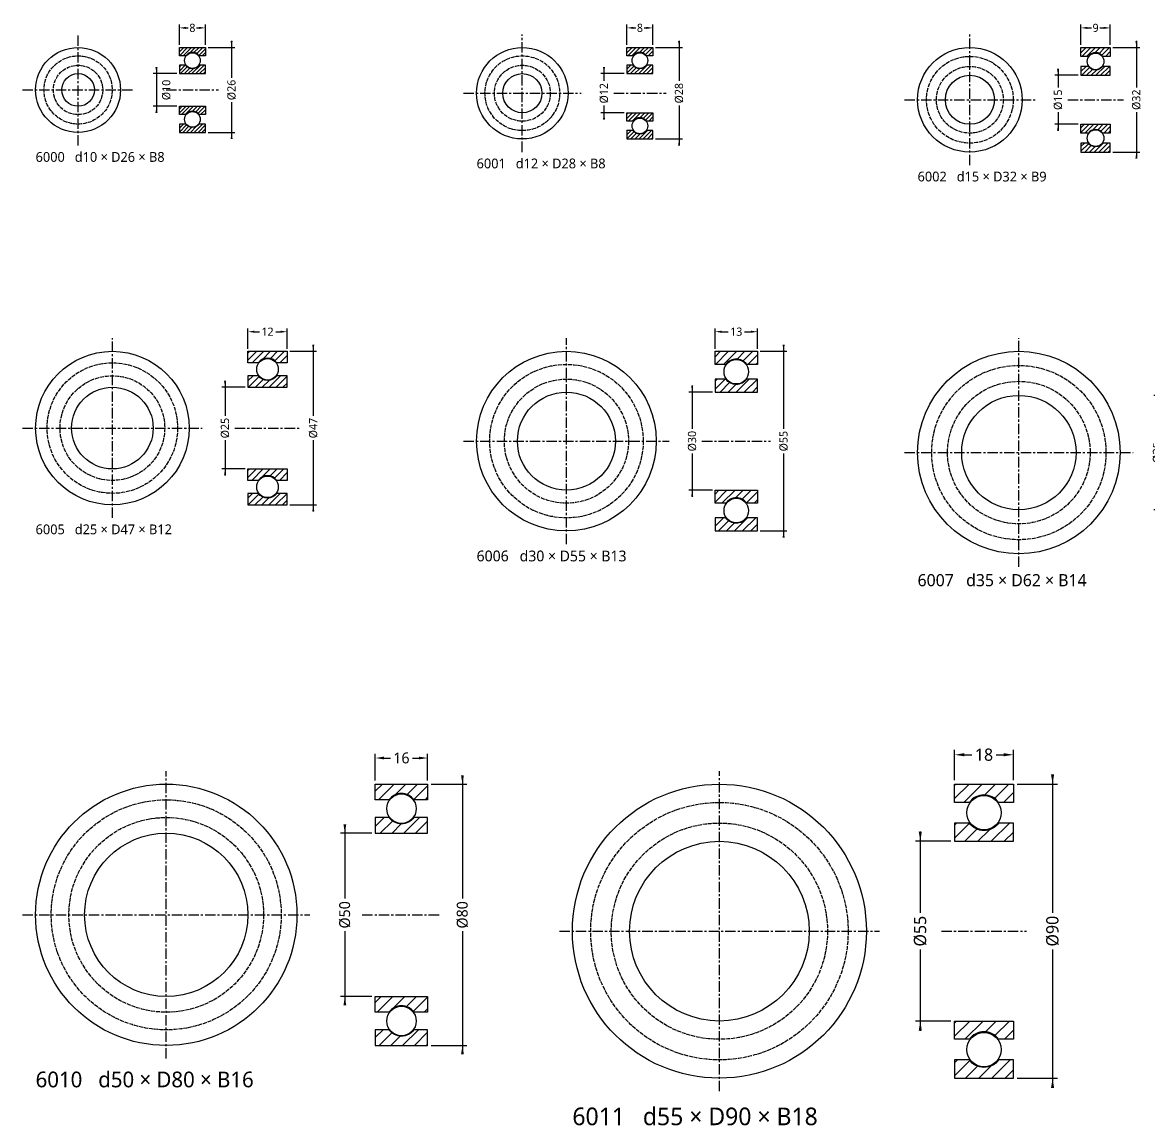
# Model space of a CAD drawing. Header units: millimetres. Extents: x -4 to 1234, y -1137 to 2.
# Drawn here: x -4 to 341, y -336 to 1.6 of the extents above; entities that cross this region are included whole.
import ezdxf

# ---------------------------------------------------------------- set-up
doc = ezdxf.new("R2010")
doc.units = ezdxf.units.MM
doc.linetypes.add('CENTER', pattern=[5.08, 3.175, -0.635, 0.635, -0.635])
doc.linetypes.add('DASHED', pattern=[1.524, 1.27, -0.254])
for name, color, linetype in [('문자', 7, 'CONTINUOUS'), ('숨은선', 3, 'DASHED'), ('외형선', 7, 'CONTINUOUS'), ('중심선', 1, 'CENTER'), ('치수', 4, 'CONTINUOUS'), ('해칭', 8, 'CONTINUOUS')]:
    doc.layers.add(name, color=color, linetype=linetype)
doc.styles.add('CH_KOR', font='malgun.ttf')
doc.dimstyles.new('CH_DIM', dxfattribs={"dimtxt": 2.5, "dimasz": 2, "dimexe": 1, "dimexo": 0.8, "dimgap": 0.8, "dimtad": 1, "dimdec": 0, "dimtxsty": 'CH_KOR', "dimcen": 2.5, "dimclrd": 4, "dimclre": 4, "dimclrt": 4, "dimazin": 3, "dimtfac": 1, "dimtmove": 0, "dimatfit": 3})

# ---------------------------------------------------------------- blocks, each defined once
blk = doc.blocks.new('_CLOSEDFILLED')
at = {"color": 0, "linetype": 'BYBLOCK'}
blk.add_solid([(-1, 0.16), (0, 0), (-1, -0.16)], dxfattribs=at)
blk = doc.blocks.new('*D1')
at = {"color": 4}
for p, q in [((47, 15), (47, 3.75)), ((39.8, 13), (48, 13)), ((47, -3.75), (47, -15)), ((39.8, -13), (48, -13))]:
    blk.add_line(p, q, dxfattribs=at)
at = {"layer": 'Defpoints'}
for p in [(39, 13), (47, 13), (39, -13)]:
    blk.add_point(p, dxfattribs=at)
at = {"layer": '치수', "color": 4, "xscale": 2, "yscale": 2}
for p, rotation in [((47, 13), 270), ((47, -13), 90)]:
    blk.add_blockref('_CLOSEDFILLED', p, dxfattribs=dict(at, rotation=rotation))
at = {"layer": '치수', "color": 4, "insert": (47, 0), "char_height": 2.5, "attachment_point": 5, "rotation": 90, "style": 'CH_KOR'}
blk.add_mtext('Ø26', dxfattribs=at)
blk = doc.blocks.new('*D2')
at = {"color": 4}
for p, q in [((24, 7), (24, -7)), ((30.2, 5), (23, 5)), ((30.2, -5), (23, -5))]:
    blk.add_line(p, q, dxfattribs=at)
at = {"layer": 'Defpoints'}
for p in [(24, 5), (31, 5), (31, -5)]:
    blk.add_point(p, dxfattribs=at)
at = {"layer": '치수', "color": 4, "xscale": 2, "yscale": 2}
for p, rotation in [((24, 5), 270), ((24, -5), 90)]:
    blk.add_blockref('_CLOSEDFILLED', p, dxfattribs=dict(at, rotation=rotation))
at = {"layer": '치수', "color": 4, "insert": (27.05, 0), "char_height": 2.5, "attachment_point": 5, "rotation": 90, "style": 'CH_KOR'}
blk.add_mtext('Ø10', dxfattribs=at)
blk = doc.blocks.new('*D3')
at = {"color": 4}
for p, q in [((31, 13.8), (31, 20)), ((33, 19), (33.75, 19)), ((36.25, 19), (37, 19)), ((39, 13.8), (39, 20))]:
    blk.add_line(p, q, dxfattribs=at)
at = {"layer": 'Defpoints'}
for p in [(31, 19), (31, 13), (39, 13)]:
    blk.add_point(p, dxfattribs=at)
at = {"layer": '치수', "color": 4, "xscale": 2, "yscale": 2, "rotation": 180}
blk.add_blockref('_CLOSEDFILLED', (31, 19), dxfattribs=at)
at = {"layer": '치수', "color": 4, "xscale": 2, "yscale": 2}
blk.add_blockref('_CLOSEDFILLED', (39, 19), dxfattribs=at)
at = {"layer": '치수', "color": 4, "insert": (35, 19), "char_height": 2.5, "attachment_point": 5, "style": 'CH_KOR'}
blk.add_mtext('8', dxfattribs=at)
blk = doc.blocks.new('*D4')
at = {"color": 4}
for p, q in [((40.8, 14), (49, 14)), ((48, 16), (48, 3.75)), ((48, -3.75), (48, -16)), ((40.8, -14), (49, -14))]:
    blk.add_line(p, q, dxfattribs=at)
at = {"layer": 'Defpoints'}
for p in [(40, 14), (48, 14), (40, -14)]:
    blk.add_point(p, dxfattribs=at)
at = {"layer": '치수', "color": 4, "xscale": 2, "yscale": 2}
for p, rotation in [((48, 14), 270), ((48, -14), 90)]:
    blk.add_blockref('_CLOSEDFILLED', p, dxfattribs=dict(at, rotation=rotation))
at = {"layer": '치수', "color": 4, "insert": (48, 0), "char_height": 2.5, "attachment_point": 5, "rotation": 90, "style": 'CH_KOR'}
blk.add_mtext('Ø28', dxfattribs=at)
blk = doc.blocks.new('*D5')
at = {"color": 4}
for p, q in [((25, 8), (25, 3.75)), ((31.2, 6), (24, 6)), ((31.2, -6), (24, -6)), ((25, -3.75), (25, -8))]:
    blk.add_line(p, q, dxfattribs=at)
at = {"layer": 'Defpoints'}
for p in [(25, 6), (32, 6), (32, -6)]:
    blk.add_point(p, dxfattribs=at)
at = {"layer": '치수', "color": 4, "xscale": 2, "yscale": 2}
for p, rotation in [((25, 6), 270), ((25, -6), 90)]:
    blk.add_blockref('_CLOSEDFILLED', p, dxfattribs=dict(at, rotation=rotation))
at = {"layer": '치수', "color": 4, "insert": (25, 0), "char_height": 2.5, "attachment_point": 5, "rotation": 90, "style": 'CH_KOR'}
blk.add_mtext('Ø12', dxfattribs=at)
blk = doc.blocks.new('*D6')
at = {"color": 4}
for p, q in [((32, 14.8), (32, 21)), ((40, 14.8), (40, 21)), ((34, 20), (34.75, 20)), ((37.25, 20), (38, 20))]:
    blk.add_line(p, q, dxfattribs=at)
at = {"layer": 'Defpoints'}
for p in [(32, 20), (32, 14), (40, 14)]:
    blk.add_point(p, dxfattribs=at)
at = {"layer": '치수', "color": 4, "xscale": 2, "yscale": 2, "rotation": 180}
blk.add_blockref('_CLOSEDFILLED', (32, 20), dxfattribs=at)
at = {"layer": '치수', "color": 4, "xscale": 2, "yscale": 2}
blk.add_blockref('_CLOSEDFILLED', (40, 20), dxfattribs=at)
at = {"layer": '치수', "color": 4, "insert": (36, 20), "char_height": 2.5, "attachment_point": 5, "style": 'CH_KOR'}
blk.add_mtext('8', dxfattribs=at)
blk = doc.blocks.new('*D7')
at = {"color": 4}
for p, q in [((51, 18), (51, 3.75)), ((43.8, 16), (52, 16)), ((51, -3.75), (51, -18)), ((43.8, -16), (52, -16))]:
    blk.add_line(p, q, dxfattribs=at)
at = {"layer": 'Defpoints'}
for p in [(43, 16), (51, 16), (43, -16)]:
    blk.add_point(p, dxfattribs=at)
at = {"layer": '치수', "color": 4, "xscale": 2, "yscale": 2}
for p, rotation in [((51, 16), 270), ((51, -16), 90)]:
    blk.add_blockref('_CLOSEDFILLED', p, dxfattribs=dict(at, rotation=rotation))
at = {"layer": '치수', "color": 4, "insert": (51, 0), "char_height": 2.5, "attachment_point": 5, "rotation": 90, "style": 'CH_KOR'}
blk.add_mtext('Ø32', dxfattribs=at)
blk = doc.blocks.new('*D8')
at = {"color": 4}
for p, q in [((33.2, 7.5), (26, 7.5)), ((27, 9.5), (27, 3.75)), ((27, -3.75), (27, -9.5)), ((33.2, -7.5), (26, -7.5))]:
    blk.add_line(p, q, dxfattribs=at)
at = {"layer": 'Defpoints'}
for p in [(27, 7.5), (34, 7.5), (34, -7.5)]:
    blk.add_point(p, dxfattribs=at)
at = {"layer": '치수', "color": 4, "xscale": 2, "yscale": 2}
for p, rotation in [((27, 7.5), 270), ((27, -7.5), 90)]:
    blk.add_blockref('_CLOSEDFILLED', p, dxfattribs=dict(at, rotation=rotation))
at = {"layer": '치수', "color": 4, "insert": (27, 0), "char_height": 2.5, "attachment_point": 5, "rotation": 90, "style": 'CH_KOR'}
blk.add_mtext('Ø15', dxfattribs=at)
blk = doc.blocks.new('*D9')
at = {"color": 4}
for p, q in [((34, 16.8), (34, 23)), ((36, 22), (37.25, 22)), ((39.75, 22), (41, 22)), ((43, 16.8), (43, 23))]:
    blk.add_line(p, q, dxfattribs=at)
at = {"layer": 'Defpoints'}
for p in [(34, 22), (34, 16), (43, 16)]:
    blk.add_point(p, dxfattribs=at)
at = {"layer": '치수', "color": 4, "xscale": 2, "yscale": 2, "rotation": 180}
blk.add_blockref('_CLOSEDFILLED', (34, 22), dxfattribs=at)
at = {"layer": '치수', "color": 4, "xscale": 2, "yscale": 2}
blk.add_blockref('_CLOSEDFILLED', (43, 22), dxfattribs=at)
at = {"layer": '치수', "color": 4, "insert": (38.5, 22), "char_height": 2.5, "attachment_point": 5, "style": 'CH_KOR'}
blk.add_mtext('9', dxfattribs=at)
blk = doc.blocks.new('*D16')
at = {"color": 4}
for p, q in [((61.5, 25.5), (61.5, 3.75)), ((54.3, 23.5), (62.5, 23.5)), ((61.5, -3.75), (61.5, -25.5)), ((54.3, -23.5), (62.5, -23.5))]:
    blk.add_line(p, q, dxfattribs=at)
at = {"layer": 'Defpoints'}
for p in [(53.5, 23.5), (61.5, 23.5), (53.5, -23.5)]:
    blk.add_point(p, dxfattribs=at)
at = {"layer": '치수', "color": 4, "xscale": 2, "yscale": 2}
for p, rotation in [((61.5, 23.5), 270), ((61.5, -23.5), 90)]:
    blk.add_blockref('_CLOSEDFILLED', p, dxfattribs=dict(at, rotation=rotation))
at = {"layer": '치수', "color": 4, "insert": (61.5, 0), "char_height": 2.5, "attachment_point": 5, "rotation": 90, "style": 'CH_KOR'}
blk.add_mtext('Ø47', dxfattribs=at)
blk = doc.blocks.new('*D17')
at = {"color": 4}
for p, q in [((34.5, 14.5), (34.5, 3.75)), ((40.7, 12.5), (33.5, 12.5)), ((34.5, -3.75), (34.5, -14.5)), ((40.7, -12.5), (33.5, -12.5))]:
    blk.add_line(p, q, dxfattribs=at)
at = {"layer": 'Defpoints'}
for p in [(34.5, 12.5), (41.5, 12.5), (41.5, -12.5)]:
    blk.add_point(p, dxfattribs=at)
at = {"layer": '치수', "color": 4, "xscale": 2, "yscale": 2}
for p, rotation in [((34.5, 12.5), 270), ((34.5, -12.5), 90)]:
    blk.add_blockref('_CLOSEDFILLED', p, dxfattribs=dict(at, rotation=rotation))
at = {"layer": '치수', "color": 4, "insert": (34.5, 0), "char_height": 2.5, "attachment_point": 5, "rotation": 90, "style": 'CH_KOR'}
blk.add_mtext('Ø25', dxfattribs=at)
blk = doc.blocks.new('*D18')
at = {"color": 4}
for p, q in [((41.5, 24.3), (41.5, 30.5)), ((43.5, 29.5), (45, 29.5)), ((50, 29.5), (51.5, 29.5)), ((53.5, 24.3), (53.5, 30.5))]:
    blk.add_line(p, q, dxfattribs=at)
at = {"layer": 'Defpoints'}
for p in [(41.5, 29.5), (41.5, 23.5), (53.5, 23.5)]:
    blk.add_point(p, dxfattribs=at)
at = {"layer": '치수', "color": 4, "xscale": 2, "yscale": 2, "rotation": 180}
blk.add_blockref('_CLOSEDFILLED', (41.5, 29.5), dxfattribs=at)
at = {"layer": '치수', "color": 4, "xscale": 2, "yscale": 2}
blk.add_blockref('_CLOSEDFILLED', (53.5, 29.5), dxfattribs=at)
at = {"layer": '치수', "color": 4, "insert": (47.5, 29.5), "char_height": 2.5, "attachment_point": 5, "style": 'CH_KOR'}
blk.add_mtext('12', dxfattribs=at)
blk = doc.blocks.new('*D19')
at = {"color": 4}
for p, q in [((66.5, 29.5), (66.5, 3.75)), ((59.3, 27.5), (67.5, 27.5)), ((66.5, -3.75), (66.5, -29.5)), ((59.3, -27.5), (67.5, -27.5))]:
    blk.add_line(p, q, dxfattribs=at)
at = {"layer": 'Defpoints'}
for p in [(58.5, 27.5), (66.5, 27.5), (58.5, -27.5)]:
    blk.add_point(p, dxfattribs=at)
at = {"layer": '치수', "color": 4, "xscale": 2, "yscale": 2}
for p, rotation in [((66.5, 27.5), 270), ((66.5, -27.5), 90)]:
    blk.add_blockref('_CLOSEDFILLED', p, dxfattribs=dict(at, rotation=rotation))
at = {"layer": '치수', "color": 4, "insert": (66.5, 0), "char_height": 2.5, "attachment_point": 5, "rotation": 90, "style": 'CH_KOR'}
blk.add_mtext('Ø55', dxfattribs=at)
blk = doc.blocks.new('*D20')
at = {"color": 4}
for p, q in [((44.7, 15), (37.5, 15)), ((38.5, 17), (38.5, 3.75)), ((38.5, -3.75), (38.5, -17)), ((44.7, -15), (37.5, -15))]:
    blk.add_line(p, q, dxfattribs=at)
at = {"layer": 'Defpoints'}
for p in [(38.5, 15), (45.5, 15), (45.5, -15)]:
    blk.add_point(p, dxfattribs=at)
at = {"layer": '치수', "color": 4, "xscale": 2, "yscale": 2}
for p, rotation in [((38.5, 15), 270), ((38.5, -15), 90)]:
    blk.add_blockref('_CLOSEDFILLED', p, dxfattribs=dict(at, rotation=rotation))
at = {"layer": '치수', "color": 4, "insert": (38.5, 0), "char_height": 2.5, "attachment_point": 5, "rotation": 90, "style": 'CH_KOR'}
blk.add_mtext('Ø30', dxfattribs=at)
blk = doc.blocks.new('*D21')
at = {"color": 4}
for p, q in [((45.5, 28.3), (45.5, 34.5)), ((58.5, 28.3), (58.5, 34.5)), ((47.5, 33.5), (49.5, 33.5)), ((54.5, 33.5), (56.5, 33.5))]:
    blk.add_line(p, q, dxfattribs=at)
at = {"layer": 'Defpoints'}
for p in [(45.5, 33.5), (45.5, 27.5), (58.5, 27.5)]:
    blk.add_point(p, dxfattribs=at)
at = {"layer": '치수', "color": 4, "xscale": 2, "yscale": 2, "rotation": 180}
blk.add_blockref('_CLOSEDFILLED', (45.5, 33.5), dxfattribs=at)
at = {"layer": '치수', "color": 4, "xscale": 2, "yscale": 2}
blk.add_blockref('_CLOSEDFILLED', (58.5, 33.5), dxfattribs=at)
at = {"layer": '치수', "color": 4, "insert": (52, 33.5), "char_height": 2.5, "attachment_point": 5, "style": 'CH_KOR'}
blk.add_mtext('13', dxfattribs=at)
blk = doc.blocks.new('*D22')
at = {"color": 4}
for p, q in [((71.87, 33.07), (71.87, 3.87)), ((64.43, 31), (72.9, 31)), ((71.87, -3.88), (71.87, -33.07)), ((64.43, -31), (72.9, -31))]:
    blk.add_line(p, q, dxfattribs=at)
at = {"layer": 'Defpoints'}
for p in [(63.6, 31), (71.87, 31), (63.6, -31)]:
    blk.add_point(p, dxfattribs=at)
at = {"layer": '치수', "color": 4, "xscale": 2.066666666666667, "yscale": 2.066666666666667}
for p, rotation in [((71.87, 31), 270), ((71.87, -31), 90)]:
    blk.add_blockref('_CLOSEDFILLED', p, dxfattribs=dict(at, rotation=rotation))
at = {"layer": '치수', "color": 4, "insert": (71.87, 0), "char_height": 2.583, "attachment_point": 5, "rotation": 90, "style": 'CH_KOR'}
blk.add_mtext('Ø62', dxfattribs=at)
blk = doc.blocks.new('*D23')
at = {"color": 4}
for p, q in [((48.77, 17.5), (41.33, 17.5)), ((42.37, 19.57), (42.37, 3.88)), ((42.37, -3.88), (42.37, -19.57)), ((48.77, -17.5), (41.33, -17.5))]:
    blk.add_line(p, q, dxfattribs=at)
at = {"layer": 'Defpoints'}
for p in [(42.37, 17.5), (49.6, 17.5), (49.6, -17.5)]:
    blk.add_point(p, dxfattribs=at)
at = {"layer": '치수', "color": 4, "xscale": 2.066666666666667, "yscale": 2.066666666666667}
for p, rotation in [((42.37, 17.5), 270), ((42.37, -17.5), 90)]:
    blk.add_blockref('_CLOSEDFILLED', p, dxfattribs=dict(at, rotation=rotation))
at = {"layer": '치수', "color": 4, "insert": (42.37, 0), "char_height": 2.583, "attachment_point": 5, "rotation": 90, "style": 'CH_KOR'}
blk.add_mtext('Ø35', dxfattribs=at)
blk = doc.blocks.new('*D24')
at = {"color": 4}
for p, q in [((49.6, 31.83), (49.6, 38.23)), ((63.6, 31.83), (63.6, 38.23)), ((51.67, 37.2), (54.02, 37.2)), ((59.18, 37.2), (61.53, 37.2))]:
    blk.add_line(p, q, dxfattribs=at)
at = {"layer": 'Defpoints'}
for p in [(49.6, 37.2), (49.6, 31), (63.6, 31)]:
    blk.add_point(p, dxfattribs=at)
at = {"layer": '치수', "color": 4, "xscale": 2.066666666666667, "yscale": 2.066666666666667, "rotation": 180}
blk.add_blockref('_CLOSEDFILLED', (49.6, 37.2), dxfattribs=at)
at = {"layer": '치수', "color": 4, "xscale": 2.066666666666667, "yscale": 2.066666666666667}
blk.add_blockref('_CLOSEDFILLED', (63.6, 37.2), dxfattribs=at)
at = {"layer": '치수', "color": 4, "insert": (56.6, 37.2), "char_height": 2.583, "attachment_point": 5, "style": 'CH_KOR'}
blk.add_mtext('14', dxfattribs=at)
blk = doc.blocks.new('*D31')
at = {"color": 4}
for p, q in [((90.67, 42.67), (90.67, 5)), ((81.07, 40), (92, 40)), ((90.67, -5), (90.67, -42.67)), ((81.07, -40), (92, -40))]:
    blk.add_line(p, q, dxfattribs=at)
at = {"layer": 'Defpoints'}
for p in [(80, 40), (90.67, 40), (80, -40)]:
    blk.add_point(p, dxfattribs=at)
at = {"layer": '치수', "color": 4, "xscale": 2.6666666666666665, "yscale": 2.6666666666666665}
for p, rotation in [((90.67, 40), 270), ((90.67, -40), 90)]:
    blk.add_blockref('_CLOSEDFILLED', p, dxfattribs=dict(at, rotation=rotation))
at = {"layer": '치수', "color": 4, "insert": (90.67, 0), "char_height": 3.333, "attachment_point": 5, "rotation": 90, "style": 'CH_KOR'}
blk.add_mtext('Ø80', dxfattribs=at)
blk = doc.blocks.new('*D32')
at = {"color": 4}
for p, q in [((54.67, 27.67), (54.67, 5)), ((62.93, 25), (53.33, 25)), ((54.67, -5), (54.67, -27.67)), ((62.93, -25), (53.33, -25))]:
    blk.add_line(p, q, dxfattribs=at)
at = {"layer": 'Defpoints'}
for p in [(54.67, 25), (64, 25), (64, -25)]:
    blk.add_point(p, dxfattribs=at)
at = {"layer": '치수', "color": 4, "xscale": 2.6666666666666665, "yscale": 2.6666666666666665}
for p, rotation in [((54.67, 25), 270), ((54.67, -25), 90)]:
    blk.add_blockref('_CLOSEDFILLED', p, dxfattribs=dict(at, rotation=rotation))
at = {"layer": '치수', "color": 4, "insert": (54.67, 0), "char_height": 3.333, "attachment_point": 5, "rotation": 90, "style": 'CH_KOR'}
blk.add_mtext('Ø50', dxfattribs=at)
blk = doc.blocks.new('*D33')
at = {"color": 4}
for p, q in [((64, 41.07), (64, 49.33)), ((80, 41.07), (80, 49.33)), ((66.67, 48), (68.67, 48)), ((75.33, 48), (77.33, 48))]:
    blk.add_line(p, q, dxfattribs=at)
at = {"layer": 'Defpoints'}
for p in [(64, 48), (64, 40), (80, 40)]:
    blk.add_point(p, dxfattribs=at)
at = {"layer": '치수', "color": 4, "xscale": 2.6666666666666665, "yscale": 2.6666666666666665, "rotation": 180}
blk.add_blockref('_CLOSEDFILLED', (64, 48), dxfattribs=at)
at = {"layer": '치수', "color": 4, "xscale": 2.6666666666666665, "yscale": 2.6666666666666665}
blk.add_blockref('_CLOSEDFILLED', (80, 48), dxfattribs=at)
at = {"layer": '치수', "color": 4, "insert": (72, 48), "char_height": 3.333, "attachment_point": 5, "style": 'CH_KOR'}
blk.add_mtext('16', dxfattribs=at)
blk = doc.blocks.new('*D34')
at = {"color": 4}
for p, q in [((91.2, 45), (103.5, 45)), ((102, 48), (102, 5.625)), ((102, -5.625), (102, -48)), ((91.2, -45), (103.5, -45))]:
    blk.add_line(p, q, dxfattribs=at)
at = {"layer": 'Defpoints'}
for p in [(90, 45), (102, 45), (90, -45)]:
    blk.add_point(p, dxfattribs=at)
at = {"layer": '치수', "color": 4, "xscale": 3, "yscale": 3}
for p, rotation in [((102, 45), 270), ((102, -45), 90)]:
    blk.add_blockref('_CLOSEDFILLED', p, dxfattribs=dict(at, rotation=rotation))
at = {"layer": '치수', "color": 4, "insert": (102, 0), "char_height": 3.75, "attachment_point": 5, "rotation": 90, "style": 'CH_KOR'}
blk.add_mtext('Ø90', dxfattribs=at)
blk = doc.blocks.new('*D35')
at = {"color": 4}
for p, q in [((61.5, 30.5), (61.5, 5.625)), ((70.8, 27.5), (60, 27.5)), ((61.5, -5.625), (61.5, -30.5)), ((70.8, -27.5), (60, -27.5))]:
    blk.add_line(p, q, dxfattribs=at)
at = {"layer": 'Defpoints'}
for p in [(61.5, 27.5), (72, 27.5), (72, -27.5)]:
    blk.add_point(p, dxfattribs=at)
at = {"layer": '치수', "color": 4, "xscale": 3, "yscale": 3}
for p, rotation in [((61.5, 27.5), 270), ((61.5, -27.5), 90)]:
    blk.add_blockref('_CLOSEDFILLED', p, dxfattribs=dict(at, rotation=rotation))
at = {"layer": '치수', "color": 4, "insert": (61.5, 0), "char_height": 3.75, "attachment_point": 5, "rotation": 90, "style": 'CH_KOR'}
blk.add_mtext('Ø55', dxfattribs=at)
blk = doc.blocks.new('*D36')
at = {"color": 4}
for p, q in [((72, 46.2), (72, 55.5)), ((90, 46.2), (90, 55.5)), ((75, 54), (77.25, 54)), ((84.75, 54), (87, 54))]:
    blk.add_line(p, q, dxfattribs=at)
at = {"layer": 'Defpoints'}
for p in [(72, 54), (72, 45), (90, 45)]:
    blk.add_point(p, dxfattribs=at)
at = {"layer": '치수', "color": 4, "xscale": 3, "yscale": 3, "rotation": 180}
blk.add_blockref('_CLOSEDFILLED', (72, 54), dxfattribs=at)
at = {"layer": '치수', "color": 4, "xscale": 3, "yscale": 3}
blk.add_blockref('_CLOSEDFILLED', (90, 54), dxfattribs=at)
at = {"layer": '치수', "color": 4, "insert": (81, 54), "char_height": 3.75, "attachment_point": 5, "style": 'CH_KOR'}
blk.add_mtext('18', dxfattribs=at)
blk = doc.blocks.new('BRG_6000')
at = {"layer": '해칭'}
h = blk.add_hatch(dxfattribs=at)
h.set_pattern_fill('ANSI31', scale=0.26)
h.paths.add_polyline_path([(31, 13), (39, 13), (39, 10.44), (37.04, 10.44, 0.51797), (32.96, 10.44), (31, 10.44)])
h = blk.add_hatch(dxfattribs=at)
h.set_pattern_fill('ANSI31', scale=0.26)
h.paths.add_polyline_path([(31, 5), (39, 5), (39, 7.56), (37.04, 7.56, -0.51797), (32.96, 7.56), (31, 7.56)])
h = blk.add_hatch(dxfattribs=at)
h.set_pattern_fill('ANSI31', scale=0.26)
h.paths.add_polyline_path([(31, -5), (39, -5), (39, -7.56), (37.04, -7.56, 0.51797), (32.96, -7.56), (31, -7.56)])
h = blk.add_hatch(dxfattribs=at)
h.set_pattern_fill('ANSI31', scale=0.26)
h.paths.add_polyline_path([(31, -13), (39, -13), (39, -10.44), (37.04, -10.44, -0.51797), (32.96, -10.44), (31, -10.44)])
at = {"layer": '숨은선'}
for radius in [10.44, 7.56]:
    blk.add_circle((0, 0), radius, dxfattribs=at)
at = {"layer": '외형선'}
for points in [[(31, 13), (39, 13), (39, 10.44), (37.04, 10.44, 0.51797), (32.96, 10.44), (31, 10.44)], [(31, 5), (39, 5), (39, 7.56), (37.04, 7.56, -0.51797), (32.96, 7.56), (31, 7.56)], [(31, -5), (39, -5), (39, -7.56), (37.04, -7.56, 0.51797), (32.96, -7.56), (31, -7.56)], [(31, -13), (39, -13), (39, -10.44), (37.04, -10.44, -0.51797), (32.96, -10.44), (31, -10.44)]]:
    blk.add_lwpolyline(points, format="xyb", close=True, dxfattribs=at)
for centre, radius in [((0, 0), 13), ((35, 9), 2.4), ((0, 0), 5), ((35, -9), 2.4)]:
    blk.add_circle(centre, radius, dxfattribs=at)
at = {"layer": '중심선'}
for p, q in [((0, -17), (0, 17)), ((-17, 0), (17, 0)), ((27, 0), (43, 0))]:
    blk.add_line(p, q, dxfattribs=at)
at = {"layer": '문자', "style": 'CH_KOR'}
blk.add_text('6000   d10 × D26 × B8', height=3, dxfattribs=at).set_placement((-13, -22))
at = {"layer": '치수'}
dim = blk.add_linear_dim(base=(31, 19), p1=(31, 13), p2=(39, 13), dimstyle='CH_DIM', override={"dimscale": 1}, dxfattribs=at)
dim.commit()
dim.dimension.update_dxf_attribs({"geometry": '*D3', "text_midpoint": (35, 19)})
for base, p1, p2, text, picture, middle in [((47, 13), (39, 13), (39, -13), 'Ø26', '*D1', (47, 0)), ((24, 5), (31, 5), (31, -5), 'Ø10', '*D2', (27.05, 0))]:
    dim = blk.add_linear_dim(base=base, p1=p1, p2=p2, angle=90, text=text, dimstyle='CH_DIM', override={"dimscale": 1}, dxfattribs=at)
    dim.commit()
    dim.dimension.update_dxf_attribs({"geometry": picture, "text_midpoint": middle})
blk = doc.blocks.new('BRG_6001')
at = {"layer": '해칭'}
h = blk.add_hatch(dxfattribs=at)
h.set_pattern_fill('ANSI31', scale=0.28)
h.paths.add_polyline_path([(32, 14), (40, 14), (40, 11.44), (38.04, 11.44, 0.51797), (33.96, 11.44), (32, 11.44)])
h = blk.add_hatch(dxfattribs=at)
h.set_pattern_fill('ANSI31', scale=0.28)
h.paths.add_polyline_path([(32, 6), (40, 6), (40, 8.56), (38.04, 8.56, -0.51797), (33.96, 8.56), (32, 8.56)])
h = blk.add_hatch(dxfattribs=at)
h.set_pattern_fill('ANSI31', scale=0.28)
h.paths.add_polyline_path([(32, -6), (40, -6), (40, -8.56), (38.04, -8.56, 0.51797), (33.96, -8.56), (32, -8.56)])
h = blk.add_hatch(dxfattribs=at)
h.set_pattern_fill('ANSI31', scale=0.28)
h.paths.add_polyline_path([(32, -14), (40, -14), (40, -11.44), (38.04, -11.44, -0.51797), (33.96, -11.44), (32, -11.44)])
at = {"layer": '숨은선'}
for radius in [11.44, 8.56]:
    blk.add_circle((0, 0), radius, dxfattribs=at)
at = {"layer": '외형선'}
for points in [[(32, 14), (40, 14), (40, 11.44), (38.04, 11.44, 0.51797), (33.96, 11.44), (32, 11.44)], [(32, 6), (40, 6), (40, 8.56), (38.04, 8.56, -0.51797), (33.96, 8.56), (32, 8.56)], [(32, -6), (40, -6), (40, -8.56), (38.04, -8.56, 0.51797), (33.96, -8.56), (32, -8.56)], [(32, -14), (40, -14), (40, -11.44), (38.04, -11.44, -0.51797), (33.96, -11.44), (32, -11.44)]]:
    blk.add_lwpolyline(points, format="xyb", close=True, dxfattribs=at)
for centre, radius in [((0, 0), 14), ((36, 10), 2.4), ((0, 0), 6), ((36, -10), 2.4)]:
    blk.add_circle(centre, radius, dxfattribs=at)
at = {"layer": '중심선'}
for p, q in [((0, -18), (0, 18)), ((-18, 0), (18, 0)), ((28, 0), (44, 0))]:
    blk.add_line(p, q, dxfattribs=at)
at = {"layer": '문자', "style": 'CH_KOR'}
blk.add_text('6001   d12 × D28 × B8', height=3, dxfattribs=at).set_placement((-14, -23))
at = {"layer": '치수'}
dim = blk.add_linear_dim(base=(32, 20), p1=(32, 14), p2=(40, 14), dimstyle='CH_DIM', override={"dimscale": 1}, dxfattribs=at)
dim.commit()
dim.dimension.update_dxf_attribs({"geometry": '*D6', "text_midpoint": (36, 20)})
for base, p1, p2, text, picture, middle in [((48, 14), (40, 14), (40, -14), 'Ø28', '*D4', (48, 0)), ((25, 6), (32, 6), (32, -6), 'Ø12', '*D5', (25, 0))]:
    dim = blk.add_linear_dim(base=base, p1=p1, p2=p2, angle=90, text=text, dimstyle='CH_DIM', override={"dimscale": 1}, dxfattribs=at)
    dim.commit()
    dim.dimension.update_dxf_attribs({"geometry": picture, "text_midpoint": middle})
blk = doc.blocks.new('BRG_6002')
at = {"layer": '해칭'}
h = blk.add_hatch(dxfattribs=at)
h.set_pattern_fill('ANSI31', scale=0.32)
h.paths.add_polyline_path([(34, 16), (43, 16), (43, 13.28), (40.67, 13.28, 0.51797), (36.33, 13.28), (34, 13.28)])
h = blk.add_hatch(dxfattribs=at)
h.set_pattern_fill('ANSI31', scale=0.32)
h.paths.add_polyline_path([(34, 7.5), (43, 7.5), (43, 10.22), (40.67, 10.22, -0.51797), (36.33, 10.22), (34, 10.22)])
h = blk.add_hatch(dxfattribs=at)
h.set_pattern_fill('ANSI31', scale=0.32)
h.paths.add_polyline_path([(34, -7.5), (43, -7.5), (43, -10.22), (40.67, -10.22, 0.51797), (36.33, -10.22), (34, -10.22)])
h = blk.add_hatch(dxfattribs=at)
h.set_pattern_fill('ANSI31', scale=0.32)
h.paths.add_polyline_path([(34, -16), (43, -16), (43, -13.28), (40.67, -13.28, -0.51797), (36.33, -13.28), (34, -13.28)])
at = {"layer": '숨은선'}
for radius in [13.28, 10.22]:
    blk.add_circle((0, 0), radius, dxfattribs=at)
at = {"layer": '외형선'}
for points in [[(34, 16), (43, 16), (43, 13.28), (40.67, 13.28, 0.51797), (36.33, 13.28), (34, 13.28)], [(34, 7.5), (43, 7.5), (43, 10.22), (40.67, 10.22, -0.51797), (36.33, 10.22), (34, 10.22)], [(34, -7.5), (43, -7.5), (43, -10.22), (40.67, -10.22, 0.51797), (36.33, -10.22), (34, -10.22)], [(34, -16), (43, -16), (43, -13.28), (40.67, -13.28, -0.51797), (36.33, -13.28), (34, -13.28)]]:
    blk.add_lwpolyline(points, format="xyb", close=True, dxfattribs=at)
for centre, radius in [((0, 0), 16), ((38.5, 11.75), 2.55), ((0, 0), 7.5), ((38.5, -11.75), 2.55)]:
    blk.add_circle(centre, radius, dxfattribs=at)
at = {"layer": '중심선'}
for p, q in [((0, -20), (0, 20)), ((-20, 0), (20, 0)), ((30, 0), (47, 0))]:
    blk.add_line(p, q, dxfattribs=at)
at = {"layer": '문자', "style": 'CH_KOR'}
blk.add_text('6002   d15 × D32 × B9', height=3, dxfattribs=at).set_placement((-16, -25))
at = {"layer": '치수'}
dim = blk.add_linear_dim(base=(34, 22), p1=(34, 16), p2=(43, 16), dimstyle='CH_DIM', override={"dimscale": 1}, dxfattribs=at)
dim.commit()
dim.dimension.update_dxf_attribs({"geometry": '*D9', "text_midpoint": (38.5, 22)})
for base, p1, p2, text, picture, middle in [((51, 16), (43, 16), (43, -16), 'Ø32', '*D7', (51, 0)), ((27, 7.5), (34, 7.5), (34, -7.5), 'Ø15', '*D8', (27, 0))]:
    dim = blk.add_linear_dim(base=base, p1=p1, p2=p2, angle=90, text=text, dimstyle='CH_DIM', override={"dimscale": 1}, dxfattribs=at)
    dim.commit()
    dim.dimension.update_dxf_attribs({"geometry": picture, "text_midpoint": middle})
blk = doc.blocks.new('BRG_6005')
at = {"layer": '해칭'}
h = blk.add_hatch(dxfattribs=at)
h.set_pattern_fill('ANSI31', scale=0.47)
h.paths.add_polyline_path([(41.5, 23.5), (53.5, 23.5), (53.5, 19.98), (50.3, 19.98, 0.51797), (44.7, 19.98), (41.5, 19.98)])
h = blk.add_hatch(dxfattribs=at)
h.set_pattern_fill('ANSI31', scale=0.47)
h.paths.add_polyline_path([(41.5, 12.5), (53.5, 12.5), (53.5, 16.02), (50.3, 16.02, -0.51797), (44.7, 16.02), (41.5, 16.02)])
h = blk.add_hatch(dxfattribs=at)
h.set_pattern_fill('ANSI31', scale=0.47)
h.paths.add_polyline_path([(41.5, -12.5), (53.5, -12.5), (53.5, -16.02), (50.3, -16.02, 0.51797), (44.7, -16.02), (41.5, -16.02)])
h = blk.add_hatch(dxfattribs=at)
h.set_pattern_fill('ANSI31', scale=0.47)
h.paths.add_polyline_path([(41.5, -23.5), (53.5, -23.5), (53.5, -19.98), (50.3, -19.98, -0.51797), (44.7, -19.98), (41.5, -19.98)])
at = {"layer": '숨은선'}
for radius in [19.98, 16.02]:
    blk.add_circle((0, 0), radius, dxfattribs=at)
at = {"layer": '외형선'}
for points in [[(41.5, 23.5), (53.5, 23.5), (53.5, 19.98), (50.3, 19.98, 0.51797), (44.7, 19.98), (41.5, 19.98)], [(41.5, 12.5), (53.5, 12.5), (53.5, 16.02), (50.3, 16.02, -0.51797), (44.7, 16.02), (41.5, 16.02)], [(41.5, -12.5), (53.5, -12.5), (53.5, -16.02), (50.3, -16.02, 0.51797), (44.7, -16.02), (41.5, -16.02)], [(41.5, -23.5), (53.5, -23.5), (53.5, -19.98), (50.3, -19.98, -0.51797), (44.7, -19.98), (41.5, -19.98)]]:
    blk.add_lwpolyline(points, format="xyb", close=True, dxfattribs=at)
for centre, radius in [((0, 0), 23.5), ((47.5, 18), 3.3), ((0, 0), 12.5), ((47.5, -18), 3.3)]:
    blk.add_circle(centre, radius, dxfattribs=at)
at = {"layer": '중심선'}
for p, q in [((0, -27.5), (0, 27.5)), ((-27.5, 0), (27.5, 0)), ((37.5, 0), (57.5, 0))]:
    blk.add_line(p, q, dxfattribs=at)
at = {"layer": '문자', "style": 'CH_KOR'}
blk.add_text('6005   d25 × D47 × B12', height=3, dxfattribs=at).set_placement((-23.5, -32.5))
at = {"layer": '치수'}
dim = blk.add_linear_dim(base=(41.5, 29.5), p1=(41.5, 23.5), p2=(53.5, 23.5), dimstyle='CH_DIM', override={"dimscale": 1}, dxfattribs=at)
dim.commit()
dim.dimension.update_dxf_attribs({"geometry": '*D18', "text_midpoint": (47.5, 29.5)})
for base, p1, p2, text, picture, middle in [((61.5, 23.5), (53.5, 23.5), (53.5, -23.5), 'Ø47', '*D16', (61.5, 0)), ((34.5, 12.5), (41.5, 12.5), (41.5, -12.5), 'Ø25', '*D17', (34.5, 0))]:
    dim = blk.add_linear_dim(base=base, p1=p1, p2=p2, angle=90, text=text, dimstyle='CH_DIM', override={"dimscale": 1}, dxfattribs=at)
    dim.commit()
    dim.dimension.update_dxf_attribs({"geometry": picture, "text_midpoint": middle})
blk = doc.blocks.new('BRG_6006')
at = {"layer": '해칭'}
h = blk.add_hatch(dxfattribs=at)
h.set_pattern_fill('ANSI31', scale=0.55)
h.paths.add_polyline_path([(45.5, 27.5), (58.5, 27.5), (58.5, 23.5), (55.19, 23.5, 0.51797), (48.81, 23.5), (45.5, 23.5)])
h = blk.add_hatch(dxfattribs=at)
h.set_pattern_fill('ANSI31', scale=0.55)
h.paths.add_polyline_path([(45.5, 15), (58.5, 15), (58.5, 19), (55.19, 19, -0.51797), (48.81, 19), (45.5, 19)])
h = blk.add_hatch(dxfattribs=at)
h.set_pattern_fill('ANSI31', scale=0.55)
h.paths.add_polyline_path([(45.5, -15), (58.5, -15), (58.5, -19), (55.19, -19, 0.51797), (48.81, -19), (45.5, -19)])
h = blk.add_hatch(dxfattribs=at)
h.set_pattern_fill('ANSI31', scale=0.55)
h.paths.add_polyline_path([(45.5, -27.5), (58.5, -27.5), (58.5, -23.5), (55.19, -23.5, -0.51797), (48.81, -23.5), (45.5, -23.5)])
at = {"layer": '숨은선'}
for radius in [23.5, 19]:
    blk.add_circle((0, 0), radius, dxfattribs=at)
at = {"layer": '외형선'}
for points in [[(45.5, 27.5), (58.5, 27.5), (58.5, 23.5), (55.19, 23.5, 0.51797), (48.81, 23.5), (45.5, 23.5)], [(45.5, 15), (58.5, 15), (58.5, 19), (55.19, 19, -0.51797), (48.81, 19), (45.5, 19)], [(45.5, -15), (58.5, -15), (58.5, -19), (55.19, -19, 0.51797), (48.81, -19), (45.5, -19)], [(45.5, -27.5), (58.5, -27.5), (58.5, -23.5), (55.19, -23.5, -0.51797), (48.81, -23.5), (45.5, -23.5)]]:
    blk.add_lwpolyline(points, format="xyb", close=True, dxfattribs=at)
for centre, radius in [((0, 0), 27.5), ((52, 21.25), 3.75), ((0, 0), 15), ((52, -21.25), 3.75)]:
    blk.add_circle(centre, radius, dxfattribs=at)
at = {"layer": '중심선'}
for p, q in [((0, -31.5), (0, 31.5)), ((-31.5, 0), (31.5, 0)), ((41.5, 0), (62.5, 0))]:
    blk.add_line(p, q, dxfattribs=at)
at = {"layer": '문자', "style": 'CH_KOR'}
blk.add_text('6006   d30 × D55 × B13', height=3.3, dxfattribs=at).set_placement((-27.5, -36.8))
at = {"layer": '치수'}
dim = blk.add_linear_dim(base=(45.5, 33.5), p1=(45.5, 27.5), p2=(58.5, 27.5), dimstyle='CH_DIM', override={"dimscale": 1}, dxfattribs=at)
dim.commit()
dim.dimension.update_dxf_attribs({"geometry": '*D21', "text_midpoint": (52, 33.5)})
for base, p1, p2, text, picture, middle in [((66.5, 27.5), (58.5, 27.5), (58.5, -27.5), 'Ø55', '*D19', (66.5, 0)), ((38.5, 15), (45.5, 15), (45.5, -15), 'Ø30', '*D20', (38.5, 0))]:
    dim = blk.add_linear_dim(base=base, p1=p1, p2=p2, angle=90, text=text, dimstyle='CH_DIM', override={"dimscale": 1}, dxfattribs=at)
    dim.commit()
    dim.dimension.update_dxf_attribs({"geometry": picture, "text_midpoint": middle})
blk = doc.blocks.new('BRG_6007')
at = {"layer": '해칭'}
h = blk.add_hatch(dxfattribs=at)
h.set_pattern_fill('ANSI31', scale=0.62)
h.paths.add_polyline_path([(49.6, 31), (63.6, 31), (63.6, 26.68), (60.04, 26.68, 0.51797), (53.16, 26.68), (49.6, 26.68)])
h = blk.add_hatch(dxfattribs=at)
h.set_pattern_fill('ANSI31', scale=0.62)
h.paths.add_polyline_path([(49.6, 17.5), (63.6, 17.5), (63.6, 21.82), (60.04, 21.82, -0.51797), (53.16, 21.82), (49.6, 21.82)])
h = blk.add_hatch(dxfattribs=at)
h.set_pattern_fill('ANSI31', scale=0.62)
h.paths.add_polyline_path([(49.6, -17.5), (63.6, -17.5), (63.6, -21.82), (60.04, -21.82, 0.51797), (53.16, -21.82), (49.6, -21.82)])
h = blk.add_hatch(dxfattribs=at)
h.set_pattern_fill('ANSI31', scale=0.62)
h.paths.add_polyline_path([(49.6, -31), (63.6, -31), (63.6, -26.68), (60.04, -26.68, -0.51797), (53.16, -26.68), (49.6, -26.68)])
at = {"layer": '숨은선'}
for radius in [26.68, 21.82]:
    blk.add_circle((0, 0), radius, dxfattribs=at)
at = {"layer": '외형선'}
for points in [[(49.6, 31), (63.6, 31), (63.6, 26.68), (60.04, 26.68, 0.51797), (53.16, 26.68), (49.6, 26.68)], [(49.6, 17.5), (63.6, 17.5), (63.6, 21.82), (60.04, 21.82, -0.51797), (53.16, 21.82), (49.6, 21.82)], [(49.6, -17.5), (63.6, -17.5), (63.6, -21.82), (60.04, -21.82, 0.51797), (53.16, -21.82), (49.6, -21.82)], [(49.6, -31), (63.6, -31), (63.6, -26.68), (60.04, -26.68, -0.51797), (53.16, -26.68), (49.6, -26.68)]]:
    blk.add_lwpolyline(points, format="xyb", close=True, dxfattribs=at)
for centre, radius in [((0, 0), 31), ((56.6, 24.25), 4.05), ((0, 0), 17.5), ((56.6, -24.25), 4.05)]:
    blk.add_circle(centre, radius, dxfattribs=at)
at = {"layer": '중심선'}
for p, q in [((0, -35), (0, 35)), ((-35, 0), (35, 0)), ((45.6, 0), (67.6, 0))]:
    blk.add_line(p, q, dxfattribs=at)
at = {"layer": '문자', "style": 'CH_KOR'}
blk.add_text('6007   d35 × D62 × B14', height=3.72, dxfattribs=at).set_placement((-31, -40.92))
at = {"layer": '치수'}
dim = blk.add_linear_dim(base=(49.6, 37.2), p1=(49.6, 31), p2=(63.6, 31), dimstyle='CH_DIM', override={"dimscale": 1.033333}, dxfattribs=at)
dim.commit()
dim.dimension.update_dxf_attribs({"geometry": '*D24', "text_midpoint": (56.6, 37.2)})
for base, p1, p2, text, picture, middle in [((71.87, 31), (63.6, 31), (63.6, -31), 'Ø62', '*D22', (71.87, 0)), ((42.37, 17.5), (49.6, 17.5), (49.6, -17.5), 'Ø35', '*D23', (42.37, 0))]:
    dim = blk.add_linear_dim(base=base, p1=p1, p2=p2, angle=90, text=text, dimstyle='CH_DIM', override={"dimscale": 1.033333}, dxfattribs=at)
    dim.commit()
    dim.dimension.update_dxf_attribs({"geometry": picture, "text_midpoint": middle})
blk = doc.blocks.new('BRG_6010')
at = {"layer": '해칭'}
h = blk.add_hatch(dxfattribs=at)
h.set_pattern_fill('ANSI31', scale=0.8)
h.paths.add_polyline_path([(64, 40), (80, 40), (80, 35.2), (75.82, 35.2, 0.51797), (68.18, 35.2), (64, 35.2)])
h = blk.add_hatch(dxfattribs=at)
h.set_pattern_fill('ANSI31', scale=0.8)
h.paths.add_polyline_path([(64, 25), (80, 25), (80, 29.8), (75.82, 29.8, -0.51797), (68.18, 29.8), (64, 29.8)])
h = blk.add_hatch(dxfattribs=at)
h.set_pattern_fill('ANSI31', scale=0.8)
h.paths.add_polyline_path([(64, -25), (80, -25), (80, -29.8), (75.82, -29.8, 0.51797), (68.18, -29.8), (64, -29.8)])
h = blk.add_hatch(dxfattribs=at)
h.set_pattern_fill('ANSI31', scale=0.8)
h.paths.add_polyline_path([(64, -40), (80, -40), (80, -35.2), (75.82, -35.2, -0.51797), (68.18, -35.2), (64, -35.2)])
at = {"layer": '숨은선'}
for radius in [35.2, 29.8]:
    blk.add_circle((0, 0), radius, dxfattribs=at)
at = {"layer": '외형선'}
for points in [[(64, 40), (80, 40), (80, 35.2), (75.82, 35.2, 0.51797), (68.18, 35.2), (64, 35.2)], [(64, 25), (80, 25), (80, 29.8), (75.82, 29.8, -0.51797), (68.18, 29.8), (64, 29.8)], [(64, -25), (80, -25), (80, -29.8), (75.82, -29.8, 0.51797), (68.18, -29.8), (64, -29.8)], [(64, -40), (80, -40), (80, -35.2), (75.82, -35.2, -0.51797), (68.18, -35.2), (64, -35.2)]]:
    blk.add_lwpolyline(points, format="xyb", close=True, dxfattribs=at)
for centre, radius in [((0, 0), 40), ((72, 32.5), 4.5), ((0, 0), 25), ((72, -32.5), 4.5)]:
    blk.add_circle(centre, radius, dxfattribs=at)
at = {"layer": '중심선'}
for p, q in [((0, -44), (0, 44)), ((-44, 0), (44, 0)), ((60, 0), (84, 0))]:
    blk.add_line(p, q, dxfattribs=at)
at = {"layer": '문자', "style": 'CH_KOR'}
blk.add_text('6010   d50 × D80 × B16', height=4.8, dxfattribs=at).set_placement((-40, -52.8))
at = {"layer": '치수'}
dim = blk.add_linear_dim(base=(64, 48), p1=(64, 40), p2=(80, 40), dimstyle='CH_DIM', override={"dimscale": 1.333333}, dxfattribs=at)
dim.commit()
dim.dimension.update_dxf_attribs({"geometry": '*D33', "text_midpoint": (72, 48)})
for base, p1, p2, text, picture, middle in [((90.67, 40), (80, 40), (80, -40), 'Ø80', '*D31', (90.67, 0)), ((54.67, 25), (64, 25), (64, -25), 'Ø50', '*D32', (54.67, 0))]:
    dim = blk.add_linear_dim(base=base, p1=p1, p2=p2, angle=90, text=text, dimstyle='CH_DIM', override={"dimscale": 1.333333}, dxfattribs=at)
    dim.commit()
    dim.dimension.update_dxf_attribs({"geometry": picture, "text_midpoint": middle})
blk = doc.blocks.new('BRG_6011')
at = {"layer": '해칭'}
h = blk.add_hatch(dxfattribs=at)
h.set_pattern_fill('ANSI31', scale=0.9)
h.paths.add_polyline_path([(72, 45), (90, 45), (90, 39.4), (85.46, 39.4, 0.51797), (76.54, 39.4), (72, 39.4)])
h = blk.add_hatch(dxfattribs=at)
h.set_pattern_fill('ANSI31', scale=0.9)
h.paths.add_polyline_path([(72, 27.5), (90, 27.5), (90, 33.1), (85.46, 33.1, -0.51797), (76.54, 33.1), (72, 33.1)])
h = blk.add_hatch(dxfattribs=at)
h.set_pattern_fill('ANSI31', scale=0.9)
h.paths.add_polyline_path([(72, -27.5), (90, -27.5), (90, -33.1), (85.46, -33.1, 0.51797), (76.54, -33.1), (72, -33.1)])
h = blk.add_hatch(dxfattribs=at)
h.set_pattern_fill('ANSI31', scale=0.9)
h.paths.add_polyline_path([(72, -45), (90, -45), (90, -39.4), (85.46, -39.4, -0.51797), (76.54, -39.4), (72, -39.4)])
at = {"layer": '숨은선'}
for radius in [39.4, 33.1]:
    blk.add_circle((0, 0), radius, dxfattribs=at)
at = {"layer": '외형선'}
for points in [[(72, 45), (90, 45), (90, 39.4), (85.46, 39.4, 0.51797), (76.54, 39.4), (72, 39.4)], [(72, 27.5), (90, 27.5), (90, 33.1), (85.46, 33.1, -0.51797), (76.54, 33.1), (72, 33.1)], [(72, -27.5), (90, -27.5), (90, -33.1), (85.46, -33.1, 0.51797), (76.54, -33.1), (72, -33.1)], [(72, -45), (90, -45), (90, -39.4), (85.46, -39.4, -0.51797), (76.54, -39.4), (72, -39.4)]]:
    blk.add_lwpolyline(points, format="xyb", close=True, dxfattribs=at)
for centre, radius in [((0, 0), 45), ((81, 36.25), 5.25), ((0, 0), 27.5), ((81, -36.25), 5.25)]:
    blk.add_circle(centre, radius, dxfattribs=at)
at = {"layer": '중심선'}
for p, q in [((0, -49), (0, 49)), ((-49, 0), (49, 0)), ((68, 0), (94, 0))]:
    blk.add_line(p, q, dxfattribs=at)
at = {"layer": '문자', "style": 'CH_KOR'}
blk.add_text('6011   d55 × D90 × B18', height=5.4, dxfattribs=at).set_placement((-45, -59.4))
at = {"layer": '치수'}
dim = blk.add_linear_dim(base=(72, 54), p1=(72, 45), p2=(90, 45), dimstyle='CH_DIM', override={"dimscale": 1.5}, dxfattribs=at)
dim.commit()
dim.dimension.update_dxf_attribs({"geometry": '*D36', "text_midpoint": (81, 54)})
for base, p1, p2, text, picture, middle in [((102, 45), (90, 45), (90, -45), 'Ø90', '*D34', (102, 0)), ((61.5, 27.5), (72, 27.5), (72, -27.5), 'Ø55', '*D35', (61.5, 0))]:
    dim = blk.add_linear_dim(base=base, p1=p1, p2=p2, angle=90, text=text, dimstyle='CH_DIM', override={"dimscale": 1.5}, dxfattribs=at)
    dim.commit()
    dim.dimension.update_dxf_attribs({"geometry": picture, "text_midpoint": middle})

msp = doc.modelspace()

# ---------------------------------------------------------------- block references
for name, p in [('BRG_6000', (13, -19)), ('BRG_6001', (149, -20)), ('BRG_6002', (286, -22)), ('BRG_6005', (23.5, -122.5)), ('BRG_6006', (162.5, -126.5)), ('BRG_6007', (301, -130)), ('BRG_6011', (209.33, -276.5)), ('BRG_6010', (40, -271.5))]:
    msp.add_blockref(name, p)

doc.saveas('drawing.dxf')
